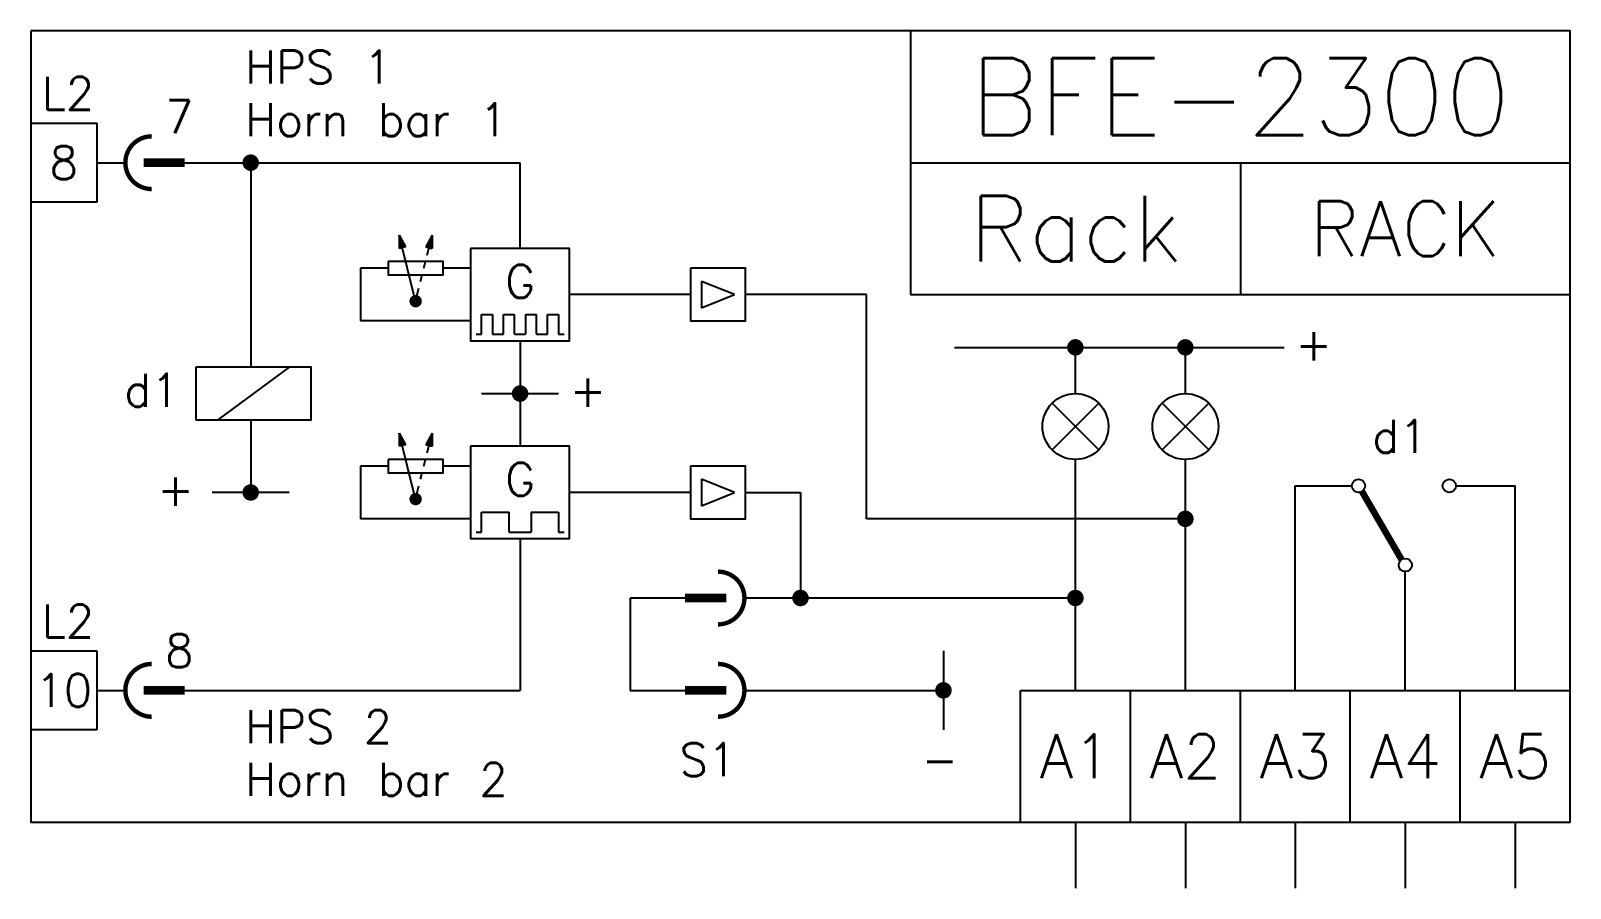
# Model space of a CAD drawing. Extents: x 70 to 140, y 39 to 78.
import ezdxf
from ezdxf.enums import TextEntityAlignment as Align

# ---------------------------------------------------------------- set-up
doc = ezdxf.new("R2010")
doc.units = 0
doc.layers.get('0').update_dxf_attribs({"linetype": 'CONTINUOUS'})
doc.layers.add('1', color=8, linetype='CONTINUOUS')
doc.layers.add('11', color=30, linetype='CONTINUOUS')
doc.styles.get("Standard").update_dxf_attribs({"font": 'txt.shx'})

msp = doc.modelspace()

# ---------------------------------------------------------------- linework, layer by layer
at = {"color": 0, "const_width": 0.4}
for points in [[(75.13, 72), (77, 72)], [(101.62, 52.2), (99.75, 52.2)], [(75.13, 48), (77, 48)], [(101.62, 48), (99.75, 48)]]:
    msp.add_lwpolyline(points, dxfattribs=at)
at = {"layer": '1', "color": 0}
for p, q in [((110, 78), (110, 66)), ((70, 73.8), (73, 73.8)), ((73, 73.8), (73, 70.2)), ((73, 72), (74.25, 72)), ((77, 72), (92.25, 72)), ((80, 72), (80, 62.7)), ((92.25, 68.1), (92.25, 72)), ((110, 72), (140, 72)), ((125, 72), (125, 66)), ((73, 70.2), (70, 70.2)), ((87.5, 65.7), (86.75, 68.7)), ((86.75, 68.7), (86.75, 68.1)), ((86.75, 68.7), (87.032, 68.171)), ((88.25, 68.7), (87.968, 68.171)), ((88.025, 67.8), (88.25, 68.7)), ((88.25, 68.7), (88.25, 68.1)), ((87.032, 68.171), (86.75, 68.1)), ((87.968, 68.171), (88.25, 68.1)), ((86.25, 67.2), (85, 67.2)), ((85, 67.2), (85, 64.8)), ((87.875, 67.2), (87.95, 67.5)), ((90, 67.2), (88.75, 67.2)), ((87.725, 66.6), (87.8, 66.9)), ((100.5, 66.6), (100.5, 65.4)), ((102, 66), (100.5, 66.6)), ((87.5, 65.7), (87.65, 66.3)), ((100, 66), (94.5, 66)), ((100.5, 65.4), (102, 66)), ((108, 66), (102.5, 66)), ((108, 55.8), (108, 66)), ((110, 66), (140, 66)), ((90.5, 65.1), (91, 65.1)), ((90.5, 64.2), (90.5, 65.1)), ((91, 65.1), (91, 64.2)), ((91.5, 64.2), (91.5, 65.1)), ((91.5, 65.1), (92, 65.1)), ((92, 64.2), (92, 65.1)), ((92.5, 65.1), (92.5, 64.2)), ((92.5, 65.1), (93, 65.1)), ((93, 64.2), (93, 65.1)), ((93.5, 64.2), (93.5, 65.1)), ((93.5, 65.1), (94, 65.1)), ((94, 65.1), (94, 64.2)), ((90, 64.8), (85, 64.8)), ((90.25, 64.2), (90.5, 64.2)), ((91, 64.2), (91.5, 64.2)), ((91, 64.2), (91.5, 64.2)), ((92, 64.2), (92.5, 64.2)), ((92.25, 63.9), (92.25, 59.1)), ((93, 64.2), (93.5, 64.2)), ((94, 64.2), (94.25, 64.2)), ((112, 63.6), (127, 63.6)), ((117.5, 61.5), (117.5, 63.6)), ((122.5, 61.5), (122.5, 63.6)), ((81.75, 62.7), (78.5, 60.3)), ((90.5, 61.5), (94, 61.5)), ((116.439, 58.939), (118.561, 61.061)), ((116.439, 61.061), (118.561, 58.939)), ((121.439, 61.061), (123.561, 58.939)), ((121.439, 58.939), (123.561, 61.061)), ((80, 60.3), (80, 57)), ((87.5, 56.7), (86.75, 59.7)), ((86.75, 59.7), (87.032, 59.171)), ((86.75, 59.7), (86.75, 59.1)), ((88.25, 59.7), (87.968, 59.171)), ((88.025, 58.8), (88.25, 59.7)), ((88.25, 59.7), (88.25, 59.1)), ((87.032, 59.171), (86.75, 59.1)), ((87.968, 59.171), (88.25, 59.1)), ((86.25, 58.2), (85, 58.2)), ((85, 58.2), (85, 55.8)), ((87.875, 58.2), (87.95, 58.5)), ((90, 58.2), (88.75, 58.2)), ((117.5, 48), (117.5, 58.5)), ((122.5, 48), (122.5, 58.5)), ((87.725, 57.6), (87.8, 57.9)), ((102, 57), (100.5, 57.6)), ((100.5, 57.6), (100.5, 56.4)), ((81.75, 57), (78.25, 57)), ((87.5, 56.7), (87.65, 57.3)), ((100, 57), (94.5, 57)), ((100.5, 56.4), (102, 57)), ((102.5, 57), (105, 57)), ((105, 57), (105, 52.2)), ((127.5, 48), (127.5, 57.3)), ((127.5, 57.3), (130.072, 57.3)), ((134.8, 57.3), (137.5, 57.3)), ((137.5, 48), (137.5, 57.3)), ((90.5, 56.1), (91.75, 56.1)), ((90.5, 55.2), (90.5, 56.1)), ((91.75, 55.2), (91.75, 56.1)), ((92.75, 56.1), (94, 56.1)), ((92.75, 56.1), (92.75, 55.2)), ((94, 56.1), (94, 55.2)), ((90, 55.8), (85, 55.8)), ((122.5, 55.8), (108, 55.8)), ((90.25, 55.2), (90.5, 55.2)), ((91.75, 55.2), (92.75, 55.2)), ((92.25, 54.9), (92.25, 48)), ((94, 55.2), (94.25, 55.2)), ((132.5, 48), (132.5, 53.4)), ((99.75, 52.2), (97.25, 52.2)), ((97.25, 52.2), (97.25, 48)), ((117.5, 52.2), (102.45, 52.2)), ((70, 49.8), (73, 49.8)), ((73, 49.8), (73, 46.2)), ((111.5, 49.8), (111.5, 46.2)), ((73, 48), (74.25, 48)), ((77, 48), (92.25, 48)), ((97.25, 48), (99.75, 48)), ((102.45, 48), (111.5, 48)), ((115, 42), (115, 48)), ((115, 48), (140, 48)), ((120, 42), (120, 48)), ((125, 42), (125, 48)), ((130, 42), (130, 48)), ((135, 42), (135, 48)), ((73, 46.2), (70, 46.2)), ((117.5, 42), (117.5, 39)), ((122.5, 42), (122.5, 39)), ((127.5, 42), (127.5, 39)), ((132.5, 42), (132.5, 39)), ((137.5, 42), (137.5, 39))]:
    msp.add_line(p, q, dxfattribs=at)
for points in [[(70, 78), (70, 42), (140, 42), (140, 78)], [(90, 68.1), (90, 63.9), (94.5, 63.9), (94.5, 68.1)], [(86.25, 67.5), (86.25, 66.9), (88.75, 66.9), (88.75, 67.5)], [(100, 67.2), (100, 64.8), (102.5, 64.8), (102.5, 67.2)], [(77.5, 62.7), (77.5, 60.3), (82.75, 60.3), (82.75, 62.7)], [(90, 59.1), (90, 54.9), (94.5, 54.9), (94.5, 59.1)], [(86.25, 58.5), (86.25, 57.9), (88.75, 57.9), (88.75, 58.5)], [(100, 58.2), (100, 55.8), (102.5, 55.8), (102.5, 58.2)]]:
    msp.add_lwpolyline(points, close=True, dxfattribs=at)
at = {"layer": '1', "color": 0, "const_width": 0.2}
for points in [[(75.5, 73.2, 1), (75.5, 70.8, 1)], [(101.25, 51, 1), (101.25, 53.4, 1)], [(75.5, 49.2, 1), (75.5, 46.8, 1)], [(101.25, 46.8, 1), (101.25, 49.2, 1)]]:
    msp.add_lwpolyline(points, format="xyb", dxfattribs=at)
at = {"layer": '1', "color": 0}
for points, const_width in [([(79.8, 72, 1), (80.2, 72, 1)], 0.35), ([(87.35, 65.7, 1), (87.65, 65.7, 1)], 0.263), ([(117.3, 63.6, 1), (117.7, 63.6, 1)], 0.35), ([(122.3, 63.6, 1), (122.7, 63.6, 1)], 0.35), ([(92.05, 61.5, 1), (92.45, 61.5, 1)], 0.35), ([(79.8, 57, 1), (80.2, 57, 1)], 0.35), ([(87.35, 56.7, 1), (87.65, 56.7, 1)], 0.263), ([(122.3, 55.8, 1), (122.7, 55.8, 1)], 0.35), ([(104.8, 52.2, 1), (105.2, 52.2, 1)], 0.35), ([(117.3, 52.2, 1), (117.7, 52.2, 1)], 0.35), ([(111.3, 48, 1), (111.7, 48, 1)], 0.35)]:
    msp.add_lwpolyline(points, format="xyb", close=True, dxfattribs=dict(at, const_width=const_width))
at = {"layer": '1', "color": 0, "const_width": 0.3}
msp.add_lwpolyline([(132.331, 53.948), (130.531, 57.045)], dxfattribs=at)
at = {"layer": '1', "color": 0}
for centre, radius in [((117.5, 60), 1.5), ((122.5, 60), 1.5), ((130.372, 57.3), 0.3), ((134.5, 57.3), 0.3), ((132.5, 53.7), 0.3)]:
    msp.add_circle(centre, radius, dxfattribs=at)
for points in [[(87.032, 68.171), (86.75, 68.1), (86.75, 68.7)], [(88.25, 68.7), (88.25, 68.1), (87.968, 68.171)], [(87.032, 59.171), (86.75, 59.1), (86.75, 59.7)], [(88.25, 59.7), (88.25, 59.1), (87.968, 59.171)]]:
    msp.add_solid(points, dxfattribs=at)

# ---------------------------------------------------------------- texts
for s, p in [('HPS 1', (79.75, 75.6)), ('L2', (70.5, 74.4)), ('Horn bar 1', (79.75, 73.2)), ('+', (127.5, 63)), ('d1', (74.25, 60.9)), ('+', (94.5, 60.9)), ('d1', (131, 58.8)), ('+', (75.75, 56.4)), ('L2', (70.5, 50.4)), ('HPS 2', (79.75, 45.6)), ('S1', (99.5, 44.1)), ('Horn bar 2', (79.75, 43.2)), ('-', (110.5, 44.1))]:
    msp.add_text(s, height=1.5, dxfattribs=at).set_placement(p)
for s, height, p in [('7', 1.5, (76.75, 74.1)), ('8', 1.5, (71.5, 72)), ('Rack', 3, (117.5, 69)), ('G', 1.5, (92.25, 66.6)), ('G', 1.5, (92.25, 57.6)), ('8', 1.5, (76.75, 49.8)), ('10', 1.5, (71.5, 48))]:
    msp.add_text(s, height=height, dxfattribs=at).set_placement(p, align=Align.MIDDLE)
for tag, height, p in [('RACK', 2.5, (132.5, 69)), ('A1', 2, (117.5, 45)), ('A2', 2, (122.5, 45)), ('A3', 2, (127.5, 45)), ('A4', 2, (132.5, 45)), ('A5', 2, (137.5, 45))]:
    msp.add_attdef(tag, text='', height=height, dxfattribs=at).set_placement(p, align=Align.MIDDLE)
at = {"layer": '11', "color": 0}
msp.add_text('BFE-2300', height=3.5, dxfattribs=at).set_placement((125, 75), align=Align.MIDDLE)

doc.saveas('drawing.dxf')
